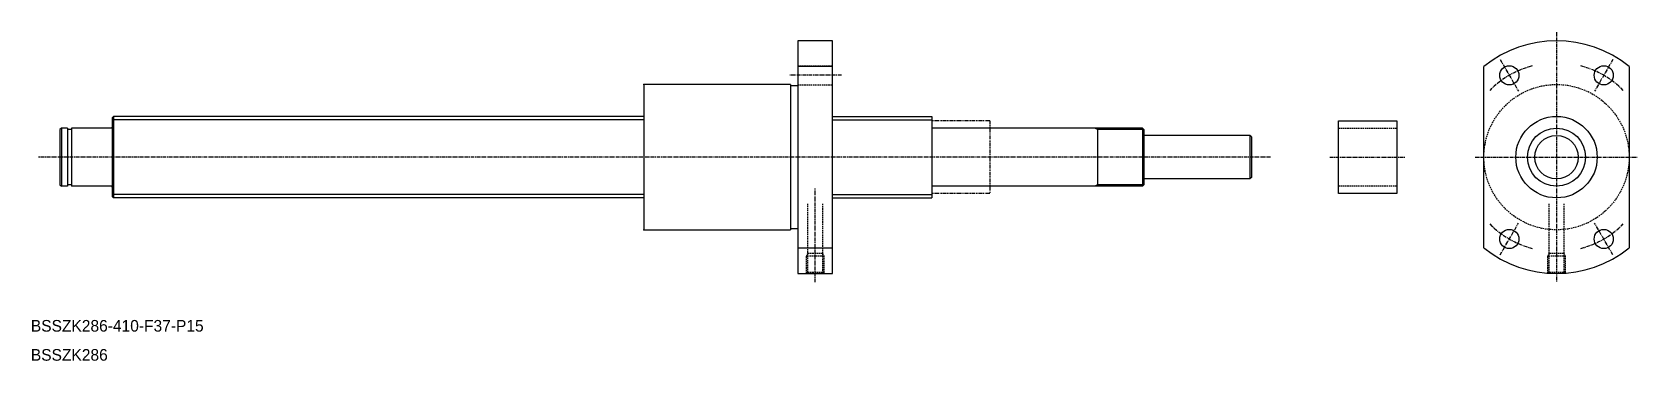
# Model space of a CAD drawing. Extents: x 10 to 563, y 10 to 123.
import ezdxf

# ---------------------------------------------------------------- set-up
doc = ezdxf.new("R2010")
doc.units = 0
for name, pattern in [('CENTER', [2, 1.25, -0.25, 0.25, -0.25]), ('DASHED', [0.75, 0.5, -0.25]), ('PHANTOM', [2.5, 1.25, -0.25, 0.25, -0.25, 0.25, -0.25])]:
    doc.linetypes.add(name, pattern=pattern)
doc.layers.get('0').update_dxf_attribs({"linetype": 'CONTINUOUS'})
doc.layers.add('CENTER', color=1, linetype='CENTER')

msp = doc.modelspace()

# ---------------------------------------------------------------- linework, layer by layer
at = {"color": 7, "linetype": 'CONTINUOUS'}
for p, q in [((273.9, 120), (273.9, 40)), ((285.9, 120), (273.9, 120)), ((285.9, 40), (285.9, 120)), ((285.9, 111.22), (273.9, 111.22)), ((510, 48.78), (510, 111.22)), ((560, 111.22), (560, 48.78)), ((271.4, 105), (220.9, 105)), ((220.9, 105), (220.9, 55)), ((271.4, 105), (271.4, 55)), ((273.9, 104.5), (271.4, 104.5)), ((38, 93.5), (38.5, 94)), ((220.9, 94), (38.5, 94)), ((38.5, 94), (38.5, 66)), ((285.9, 94), (320, 94)), ((320, 94), (320, 66)), ((20.5, 90), (20, 89.5)), ((20, 89.5), (20, 70.5)), ((20.5, 90), (20.5, 70)), ((22.65, 90), (20.5, 90)), ((22.65, 90), (22.65, 70)), ((24, 89.5), (22.65, 89.5)), ((24, 90), (24, 70)), ((37.7, 90), (24, 90)), ((38, 93.5), (38, 66.5)), ((392.5, 90), (320.3, 90)), ((391.5, 90), (366.16, 90)), ((377, 90), (377, 70)), ((392.5, 90), (392.5, 70)), ((393, 89.5), (392.5, 90)), ((393, 89.5), (393, 70.5)), ((460, 67.5), (460, 92.5)), ((460, 92.5), (480, 92.5)), ((480, 92.5), (480, 67.5)), ((20, 87), (20, 73)), ((429.5, 87.5), (393, 87.5)), ((429.5, 87.5), (429.5, 72.5)), ((430, 87), (429.5, 87.5)), ((430, 87), (430, 73)), ((429.5, 72.5), (393, 72.5)), ((430, 73), (429.5, 72.5)), ((20, 70.5), (20.5, 70)), ((22.65, 70), (20.5, 70)), ((24, 70.5), (22.65, 70.5)), ((37.7, 70), (24, 70)), ((38, 66.5), (38.5, 66)), ((392.5, 70), (320.3, 70)), ((391.5, 70), (366.16, 70)), ((393, 70.5), (392.5, 70)), ((480, 67.5), (460, 67.5)), ((220.9, 66), (38.5, 66)), ((285.9, 66), (320, 66)), ((271.4, 55.5), (273.9, 55.5)), ((220.9, 55), (271.4, 55)), ((273.9, 48.78), (285.9, 48.78)), ((273.9, 40), (285.9, 40))]:
    msp.add_line(p, q, dxfattribs=at)
at = {"color": 3, "linetype": 'DASHED'}
for p, q in [((273.9, 111.45), (285.9, 111.45)), ((273.9, 104.85), (285.9, 104.85)), ((460, 90), (480, 90)), ((480, 70), (460, 70)), ((277.4, 40.38), (277.4, 63.94)), ((282.4, 63.94), (282.4, 40.38)), ((532.5, 47), (532.5, 63.94)), ((537.5, 63.94), (537.5, 47)), ((276.9, 46), (277.4, 47)), ((276.9, 40.13), (276.9, 46)), ((282.9, 46), (276.9, 46)), ((277.4, 47), (282.4, 47)), ((282.4, 47), (282.9, 46)), ((282.9, 46), (282.9, 40.11)), ((532, 46), (532.5, 47)), ((532, 40.13), (532, 46)), ((538, 46), (532, 46)), ((532.5, 40.38), (532.5, 47)), ((532.5, 47), (537.5, 47)), ((537.5, 47), (537.5, 40.38)), ((537.5, 47), (538, 46)), ((538, 46), (538, 40.11)), ((277.4, 40.38), (277.04, 40.1)), ((282.4, 40.38), (277.4, 40.38)), ((282.76, 40.1), (282.4, 40.38)), ((532.5, 40.38), (532.14, 40.1)), ((537.5, 40.38), (532.5, 40.38)), ((537.86, 40.1), (537.5, 40.38))]:
    msp.add_line(p, q, dxfattribs=at)
at = {"color": 3, "linetype": 'CONTINUOUS'}
for p, q in [((220.9, 92.8), (38, 92.8)), ((285.9, 92.8), (320, 92.8)), ((377, 89.5), (376.13, 90)), ((393, 89.5), (377, 89.5)), ((220.9, 67.2), (38, 67.2)), ((285.9, 67.2), (320, 67.2)), ((377, 70.5), (376.13, 70)), ((393, 70.5), (377, 70.5))]:
    msp.add_line(p, q, dxfattribs=at)
at = {"color": 3, "linetype": 'PHANTOM'}
for p, q in [((339.99, 92.5), (320, 92.5)), ((340, 92.5), (340, 67.5)), ((339.99, 67.5), (320, 67.5))]:
    msp.add_line(p, q, dxfattribs=at)
at = {"color": 7, "linetype": 'CONTINUOUS'}
for centre, radius in [((518.75, 108.15), 3.3), ((551.25, 108.15), 3.3), ((535, 80), 14), ((535, 80), 10), ((535, 80), 7.5), ((518.75, 51.85), 3.3), ((551.25, 51.85), 3.3)]:
    msp.add_circle(centre, radius, dxfattribs=at)
at = {"color": 3, "linetype": 'DASHED'}
msp.add_circle((535, 80), 25, dxfattribs=at)
at = {"color": 7, "linetype": 'CONTINUOUS'}
for centre, radius, start, end in [((535, 80), 40, 51.3178, 128.6822), ((37.7, 90.3), 0.3, 270, 0), ((320.3, 90.3), 0.3, 180, 270), ((37.7, 69.7), 0.3, 0, 90), ((320.3, 69.7), 0.3, 90, 180), ((535, 80), 40, 231.3178, 308.6822)]:
    msp.add_arc(centre, radius, start, end, dxfattribs=at)
at = {"color": 0, "linetype": 'BYBLOCK'}
for p in [(220.9, 105), (220.9, 55)]:
    msp.add_point(p, dxfattribs=at)
at = {"layer": 'CENTER', "color": 1, "linetype": 'CENTER'}
for p, q in [((535, 123), (535, 37)), ((515.6, 113.6), (521.9, 102.69)), ((554.4, 113.6), (548.1, 102.69)), ((288.9, 108.15), (270.9, 108.15)), ((436.61, 80), (12.5, 80)), ((457, 80), (483, 80)), ((507, 80), (563, 80)), ((279.9, 37), (279.9, 69.23)), ((515.6, 46.4), (521.9, 57.31)), ((554.4, 46.4), (548.1, 57.31))]:
    msp.add_line(p, q, dxfattribs=at)
for start, end in [(105, 135), (45, 75), (225, 255), (285, 315)]:
    msp.add_arc((535, 80), 32.5, start, end, dxfattribs=at)

# ---------------------------------------------------------------- texts
at = {"color": 7, "linetype": 'CONTINUOUS'}
for s, p in [('BSSZK286-410-F37-P15', (10, 20)), ('BSSZK286', (10, 10))]:
    msp.add_text(s, height=4, dxfattribs=at).set_placement(p)

doc.saveas('drawing.dxf')
